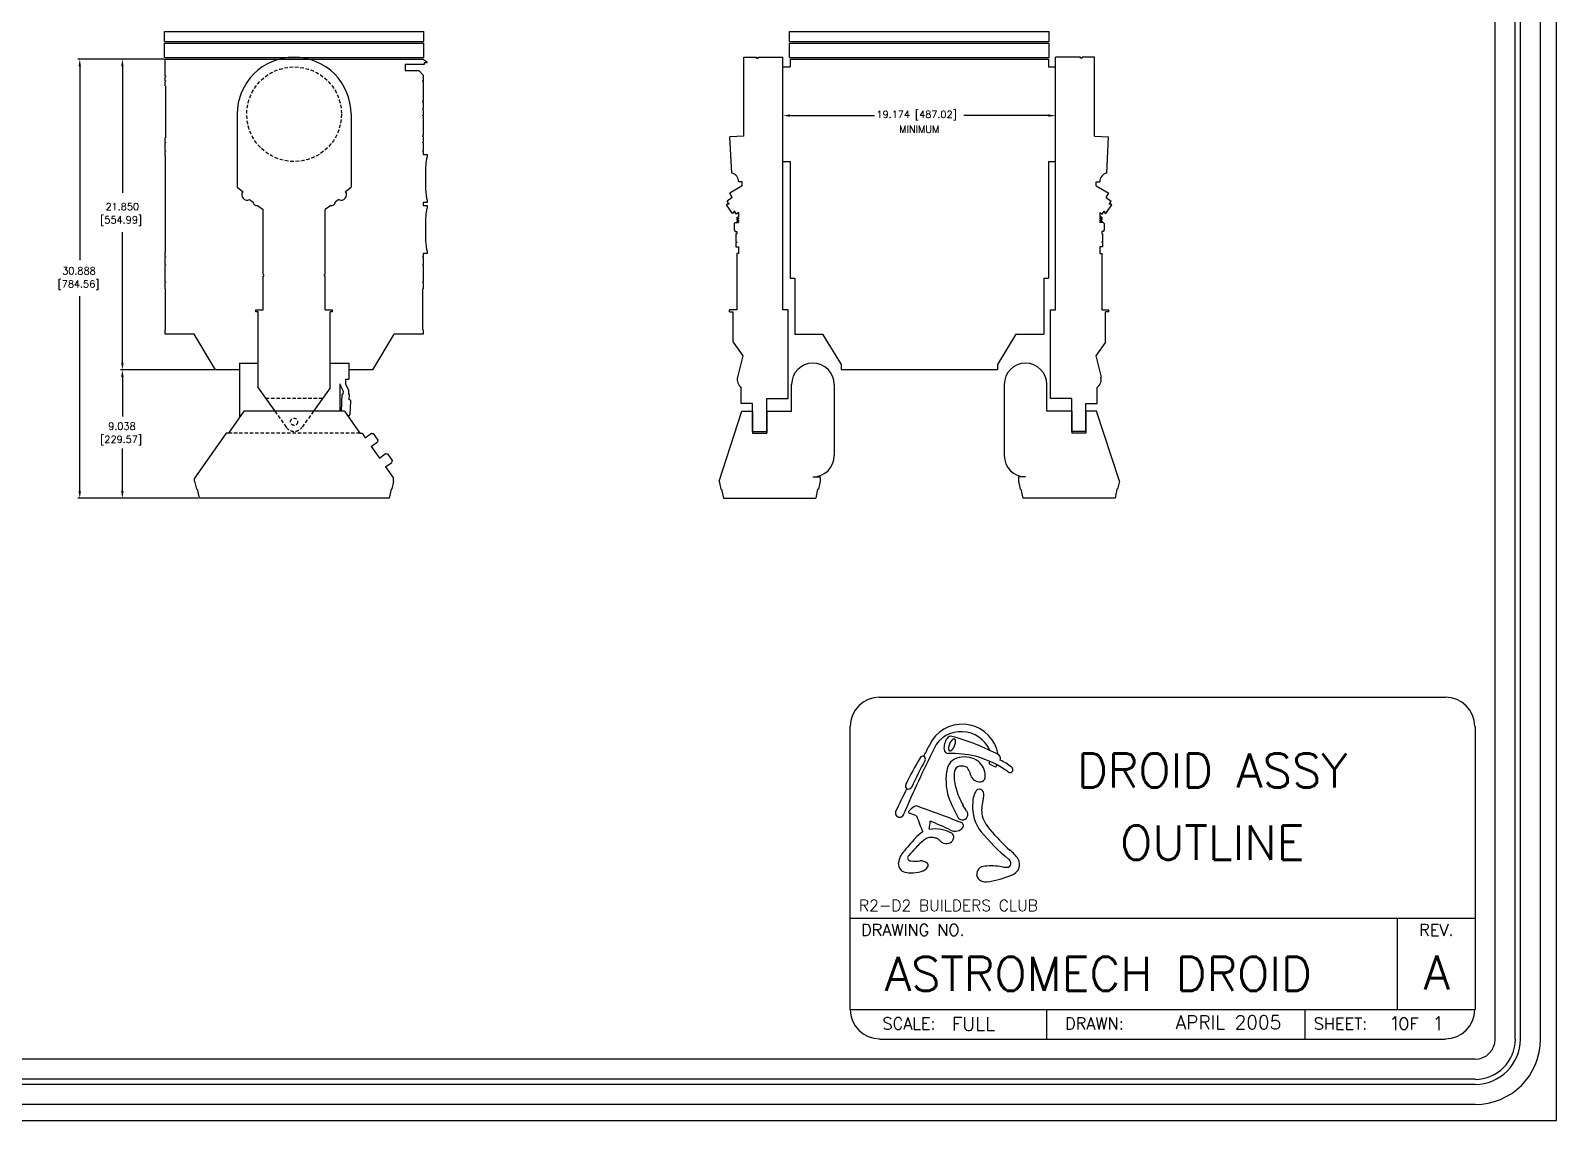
# Model space of a CAD drawing. Extents: x 0 to 198, y 0 to 153.
# Drawn here: x 90.6 to 198, y 0 to 76.7 of the extents above; entities that cross this region are included whole.
import ezdxf
from ezdxf.enums import TextEntityAlignment as Align

# ---------------------------------------------------------------- set-up
doc = ezdxf.new("R2010")
doc.units = 0
doc.linetypes.add('HIDDEN', pattern=[0.375, 0.25, -0.125])
doc.layers.get('0').update_dxf_attribs({"linetype": 'CONTINUOUS'})
for name, color, linetype in [('BODY_OUTLINE', 7, 'CONTINUOUS'), ('DIMENSIONS', 1, 'CONTINUOUS'), ('DOME_OUTLINE', 7, 'CONTINUOUS'), ('FORM', 5, 'CONTINUOUS'), ('OUTER_ANKLE_OUTLINE', 7, 'CONTINUOUS'), ('OUTER_FOOT_OUTLINE', 7, 'CONTINUOUS'), ('OUTER_LEG_OUTLINE', 7, 'CONTINUOUS')]:
    doc.layers.add(name, color=color, linetype=linetype)
doc.styles.get("Standard").update_dxf_attribs({"font": 'simplex.shx'})

msp = doc.modelspace()

# ---------------------------------------------------------------- linework, layer by layer
for p, q in [((198, 0), (198, 153)), ((0, 0), (198, 0))]:
    msp.add_line(p, q)
at = {"layer": 'BODY_OUTLINE'}
for p, q in [((100.09, 74.67), (118.26, 74.67)), ((100.09, 73.49), (100.09, 74.67)), ((118.32, 74.3), (116.99, 74.3)), ((116.99, 74.3), (116.99, 73.87)), ((118.26, 74.67), (118.51, 74.49)), ((118.51, 74.42), (118.32, 74.42)), ((118.32, 74.42), (118.32, 74.3)), ((118.51, 74.49), (118.51, 74.42)), ((143.57, 67.47), (143.57, 74.13)), ((143.57, 74.13), (144.07, 74.13)), ((144.07, 74.67), (162.25, 74.67)), ((144.07, 74.67), (144.07, 74.13)), ((162.25, 74.67), (162.25, 74.13)), ((162.25, 74.13), (162.75, 74.13)), ((162.75, 67.47), (162.75, 74.13)), ((100.09, 73.49), (100.13, 73.49)), ((100.13, 73.43), (100.09, 73.43)), ((100.09, 73.16), (100.09, 73.43)), ((100.09, 73.16), (100.13, 73.16)), ((100.09, 72.8), (100.09, 73.1)), ((100.13, 73.1), (100.09, 73.1)), ((100.13, 73.49), (100.13, 73.43)), ((100.13, 73.16), (100.13, 73.1)), ((116.99, 73.87), (117.95, 73.87)), ((117.95, 73.87), (118.26, 73.55)), ((118.26, 73.16), (118.2, 73.16)), ((118.2, 73.16), (118.2, 73.1)), ((118.2, 73.1), (118.26, 73.1)), ((118.26, 73.55), (118.26, 73.16)), ((118.26, 73.1), (118.26, 71.73)), ((100.09, 72.8), (100.13, 72.8)), ((100.13, 72.8), (100.13, 69.14)), ((118.26, 71.73), (118.2, 71.73)), ((118.2, 71.73), (118.2, 71.66)), ((118.2, 71.66), (118.26, 71.66)), ((118.22, 71.14), (118.22, 71.2)), ((118.22, 71.2), (118.26, 71.2)), ((118.26, 71.14), (118.22, 71.14)), ((118.26, 71.66), (118.26, 71.2)), ((118.26, 71.14), (118.26, 70.74)), ((118.22, 70.74), (118.26, 70.74)), ((118.22, 70.68), (118.22, 70.74)), ((118.26, 70.68), (118.22, 70.68)), ((118.26, 70.68), (118.26, 69.3)), ((100.13, 69.14), (100.09, 69.14)), ((100.09, 68.84), (100.09, 69.14)), ((100.09, 68.84), (100.13, 68.84)), ((100.09, 68.25), (100.09, 68.78)), ((100.13, 68.78), (100.09, 68.78)), ((100.13, 68.84), (100.13, 68.78)), ((118.22, 69.24), (118.22, 69.3)), ((118.22, 69.3), (118.26, 69.3)), ((118.26, 69.24), (118.22, 69.24)), ((118.22, 68.78), (118.22, 68.84)), ((118.22, 68.84), (118.26, 68.84)), ((118.26, 68.78), (118.22, 68.78)), ((118.26, 69.24), (118.26, 68.84)), ((118.26, 68.78), (118.26, 68.25)), ((100.09, 68.25), (100.13, 68.25)), ((100.09, 67.89), (100.09, 68.19)), ((100.13, 68.19), (100.09, 68.19)), ((100.13, 67.89), (100.09, 67.89)), ((100.13, 68.25), (100.13, 68.19)), ((100.13, 61.07), (100.13, 67.89)), ((118.22, 68.19), (118.22, 68.25)), ((118.22, 68.25), (118.26, 68.25)), ((118.26, 68.19), (118.22, 68.19)), ((118.26, 68.19), (118.26, 67.97)), ((118.26, 67.97), (118.54, 67.97)), ((118.5, 67.63), (118.51, 67.68)), ((118.51, 67.68), (118.52, 67.72)), ((118.52, 67.72), (118.53, 67.76)), ((118.53, 67.77), (118.54, 67.78)), ((118.53, 67.76), (118.53, 67.77)), ((118.54, 67.97), (118.54, 67.78)), ((118.54, 67.78), (118.54, 67.78)), ((118.45, 67.11), (118.46, 67.21)), ((118.45, 67), (118.45, 67.11)), ((118.45, 66.89), (118.45, 67)), ((118.45, 66.78), (118.45, 66.89)), ((118.45, 65.78), (118.45, 66.78)), ((118.46, 67.21), (118.47, 67.31)), ((118.47, 67.4), (118.48, 67.49)), ((118.47, 67.31), (118.47, 67.4)), ((118.48, 67.49), (118.49, 67.56)), ((118.49, 67.56), (118.5, 67.63)), ((143.57, 67.47), (144.07, 67.47)), ((144.07, 67.47), (144.07, 59.26)), ((162.25, 67.47), (162.25, 59.26)), ((162.25, 67.47), (162.75, 67.47)), ((118.45, 65.67), (118.45, 65.78)), ((118.45, 65.56), (118.45, 65.67)), ((118.45, 65.45), (118.45, 65.56)), ((118.54, 64.59), (118.26, 64.59)), ((118.26, 64.59), (118.26, 64.37)), ((118.46, 65.35), (118.45, 65.45)), ((118.47, 65.25), (118.46, 65.35)), ((118.48, 65.16), (118.47, 65.25)), ((118.48, 65.07), (118.48, 65.16)), ((118.49, 65), (118.48, 65.07)), ((118.5, 64.93), (118.49, 65)), ((118.51, 64.88), (118.5, 64.93)), ((118.52, 64.84), (118.51, 64.88)), ((118.53, 64.81), (118.52, 64.84)), ((118.53, 64.79), (118.53, 64.81)), ((118.54, 64.78), (118.53, 64.79)), ((118.54, 64.78), (118.54, 64.59)), ((118.54, 64.78), (118.54, 64.78)), ((118.26, 64.37), (118.54, 64.37)), ((118.45, 63.51), (118.46, 63.61)), ((118.45, 63.4), (118.45, 63.51)), ((118.45, 63.29), (118.45, 63.4)), ((118.46, 63.61), (118.47, 63.71)), ((118.47, 63.8), (118.48, 63.89)), ((118.47, 63.71), (118.47, 63.8)), ((118.48, 63.89), (118.49, 63.96)), ((118.49, 63.96), (118.5, 64.03)), ((118.5, 64.03), (118.51, 64.08)), ((118.51, 64.08), (118.52, 64.12)), ((118.52, 64.12), (118.53, 64.16)), ((118.53, 64.17), (118.54, 64.18)), ((118.53, 64.16), (118.53, 64.17)), ((118.54, 64.37), (118.54, 64.37)), ((118.54, 64.37), (118.54, 64.18)), ((118.54, 64.18), (118.54, 64.18)), ((118.45, 63.18), (118.45, 63.29)), ((118.45, 62.18), (118.45, 63.18)), ((118.45, 62.07), (118.45, 62.18)), ((118.45, 61.96), (118.45, 62.07)), ((118.45, 61.85), (118.45, 61.96)), ((118.46, 61.75), (118.45, 61.85)), ((118.47, 61.65), (118.46, 61.75)), ((118.48, 61.56), (118.47, 61.65)), ((118.48, 61.47), (118.48, 61.56)), ((118.49, 61.4), (118.48, 61.47)), ((118.5, 61.33), (118.49, 61.4)), ((118.51, 61.28), (118.5, 61.33)), ((118.52, 61.24), (118.51, 61.28)), ((118.53, 61.21), (118.52, 61.24)), ((118.53, 61.19), (118.53, 61.21)), ((100.09, 60.77), (100.09, 61.07)), ((100.09, 61.07), (100.13, 61.07)), ((100.09, 60.77), (100.13, 60.77)), ((100.09, 60.21), (100.09, 60.71)), ((100.13, 60.71), (100.09, 60.71)), ((100.09, 60.21), (100.13, 60.21)), ((100.09, 59.01), (100.09, 60.15)), ((100.13, 60.15), (100.09, 60.15)), ((100.13, 60.77), (100.13, 60.71)), ((100.13, 60.21), (100.13, 60.15)), ((118.22, 60.71), (118.22, 60.77)), ((118.22, 60.77), (118.26, 60.77)), ((118.26, 60.71), (118.22, 60.71)), ((118.22, 60.21), (118.26, 60.21)), ((118.22, 60.15), (118.22, 60.21)), ((118.26, 60.15), (118.22, 60.15)), ((118.26, 60.99), (118.26, 60.77)), ((118.54, 60.99), (118.26, 60.99)), ((118.26, 60.71), (118.26, 60.21)), ((118.26, 60.15), (118.26, 59.01)), ((118.54, 61.18), (118.53, 61.19)), ((118.54, 61.18), (118.54, 60.99)), ((118.54, 61.18), (118.54, 61.18)), ((144.07, 59.26), (144.4, 59.26)), ((144.4, 59.26), (144.4, 55.32)), ((161.93, 59.26), (161.93, 55.32)), ((161.93, 59.26), (162.25, 59.26)), ((100.09, 59.01), (100.13, 59.01)), ((100.13, 58.95), (100.09, 58.95)), ((100.09, 58.51), (100.09, 58.95)), ((100.13, 58.51), (100.09, 58.51)), ((100.13, 59.01), (100.13, 58.95)), ((100.13, 55.64), (100.13, 58.51)), ((118.22, 59.01), (118.26, 59.01)), ((118.22, 58.95), (118.22, 59.01)), ((118.26, 58.95), (118.22, 58.95)), ((118.22, 55.64), (118.22, 58.51)), ((118.22, 58.51), (118.26, 58.51)), ((118.26, 58.95), (118.26, 58.51)), ((100.09, 55.32), (100.09, 55.64)), ((100.09, 55.64), (100.13, 55.64)), ((102.13, 55.32), (100.09, 55.32)), ((103.63, 52.82), (102.13, 55.32)), ((114.72, 52.82), (116.22, 55.32)), ((118.26, 55.32), (116.22, 55.32)), ((118.26, 55.64), (118.22, 55.64)), ((118.26, 55.64), (118.26, 55.32)), ((144.4, 55.32), (146.36, 55.32)), ((146.36, 55.32), (147.66, 53.2)), ((159.96, 55.32), (158.66, 53.2)), ((159.96, 55.32), (161.93, 55.32)), ((105.33, 52.82), (103.63, 52.82)), ((114.72, 52.82), (113.02, 52.82)), ((147.66, 53.2), (147.66, 52.82)), ((158.66, 52.82), (147.66, 52.82)), ((158.66, 53.2), (158.66, 52.82))]:
    msp.add_line(p, q, dxfattribs=at)
at = {"layer": 'BODY_OUTLINE', "linetype": 'HIDDEN'}
msp.add_circle((109.17, 70.8), 3.33, dxfattribs=at)
at = {"layer": 'DIMENSIONS'}
for p, q in [((100.02, 74.67), (93.96, 74.67)), ((94.09, 74.17), (94.09, 60.54)), ((100.02, 74.67), (96.96, 74.67)), ((97.09, 74.17), (97.09, 65.26)), ((144.07, 70.7), (150.02, 70.7)), ((162.25, 70.7), (156.3, 70.7)), ((97.09, 53.32), (97.09, 62.49)), ((94.09, 44.28), (94.09, 58)), ((103.57, 52.82), (96.96, 52.82)), ((103.57, 52.82), (96.96, 52.82)), ((97.09, 52.32), (97.09, 49.54)), ((97.09, 44.28), (97.09, 47.27)), ((102.42, 43.78), (93.96, 43.78)), ((102.42, 43.78), (96.96, 43.78))]:
    msp.add_line(p, q, dxfattribs=at)
for points in [[(94, 74.17), (94.17, 74.17), (94.09, 74.67)], [(97, 74.17), (97.17, 74.17), (97.09, 74.67)], [(144.07, 70.79), (144.07, 70.62), (143.57, 70.7)], [(162.25, 70.79), (162.25, 70.62), (162.75, 70.7)], [(97, 53.32), (97.17, 53.32), (97.09, 52.82)], [(97, 52.32), (97.17, 52.32), (97.09, 52.82)], [(94, 44.28), (94.17, 44.28), (94.09, 43.78)], [(97, 44.28), (97.17, 44.28), (97.09, 43.78)]]:
    msp.add_solid(points, dxfattribs=at)
at = {"layer": 'DOME_OUTLINE'}
for p, q in [((100.05, 76.61), (118.3, 76.61)), ((100.05, 75.92), (100.05, 76.61)), ((118.3, 75.92), (118.3, 76.61)), ((144.04, 76.61), (162.29, 76.61)), ((144.04, 75.92), (144.04, 76.61)), ((162.29, 75.92), (162.29, 76.61)), ((100.05, 75.92), (118.3, 75.92)), ((100.05, 75.8), (118.3, 75.8)), ((100.05, 74.8), (100.05, 75.8)), ((118.3, 74.8), (118.3, 75.8)), ((144.04, 75.92), (162.29, 75.92)), ((144.04, 75.8), (162.29, 75.8)), ((144.04, 74.8), (144.04, 75.8)), ((162.29, 74.8), (162.29, 75.8)), ((100.05, 74.8), (118.3, 74.8)), ((144.04, 74.8), (162.29, 74.8))]:
    msp.add_line(p, q, dxfattribs=at)
at = {"layer": 'FORM'}
for p, q in [((193.69, 5.73), (193.69, 137.14)), ((195.1, 5.73), (195.1, 137.14)), ((195.46, 5.73), (195.46, 137.14)), ((196.87, 5.73), (196.87, 137.14)), ((192.27, 4.31), (5.73, 4.31)), ((192.27, 2.9), (5.73, 2.9)), ((192.27, 2.54), (5.73, 2.54)), ((192.27, 1.12), (5.73, 1.12))]:
    msp.add_line(p, q, dxfattribs=at)
at = {"layer": 'FORM', "linetype": 'CONTINUOUS'}
for p, q in [((150.37, 29.79), (190.19, 29.79)), ((148.3, 7.81), (148.3, 27.72)), ((192.27, 27.72), (192.27, 7.81)), ((148.3, 14.24), (192.27, 14.24)), ((186.79, 14.24), (186.79, 7.81)), ((148.3, 7.81), (192.27, 7.81)), ((162.12, 7.81), (162.12, 5.73)), ((180.29, 7.78), (180.29, 5.71)), ((150.37, 5.73), (190.19, 5.73))]:
    msp.add_line(p, q, dxfattribs=at)
at = {"layer": 'FORM', "color": 1}
msp.add_polyline3d([(155.65, 26.84, 0), (155.64, 26.84, 0), (155.63, 26.84, 0), (155.62, 26.84, 0), (155.61, 26.84, 0), (155.6, 26.84, 0), (155.59, 26.84, 0), (155.58, 26.84, 0), (155.57, 26.83, 0), (155.56, 26.83, 0), (155.54, 26.82, 0), (155.53, 26.82, 0), (155.52, 26.81, 0), (155.51, 26.8, 0), (155.5, 26.79, 0), (155.49, 26.78, 0), (155.47, 26.77, 0), (155.46, 26.75, 0), (155.45, 26.74, 0), (155.44, 26.73, 0), (155.42, 26.71, 0), (155.41, 26.7, 0), (155.4, 26.68, 0), (155.39, 26.67, 0), (155.38, 26.65, 0), (155.37, 26.63, 0), (155.35, 26.61, 0), (155.34, 26.59, 0), (155.33, 26.58, 0), (155.32, 26.56, 0), (155.31, 26.54, 0), (155.3, 26.52, 0), (155.29, 26.5, 0), (155.29, 26.48, 0), (155.28, 26.46, 0), (155.27, 26.43, 0), (155.26, 26.41, 0), (155.26, 26.39, 0), (155.25, 26.37, 0), (155.24, 26.35, 0), (155.24, 26.33, 0), (155.23, 26.31, 0), (155.23, 26.29, 0), (155.22, 26.27, 0), (155.22, 26.25, 0), (155.22, 26.23, 0), (155.22, 26.22, 0), (155.22, 26.2, 0), (155.22, 26.18, 0), (155.22, 26.16, 0), (155.22, 26.15, 0), (155.22, 26.13, 0), (155.22, 26.12, 0), (155.22, 26.1, 0), (155.22, 26.09, 0), (155.23, 26.08, 0), (155.23, 26.07, 0), (155.24, 26.06, 0), (155.24, 26.05, 0), (155.25, 26.04, 0), (155.25, 26.03, 0), (155.26, 26.02, 0), (155.27, 26.02, 0), (155.28, 26.01, 0), (155.28, 26.01, 0), (155.29, 26, 0), (155.3, 26, 0), (155.31, 26, 0), (155.32, 26, 0), (155.33, 26, 0), (155.34, 26, 0), (155.35, 26.01, 0), (155.36, 26.01, 0), (155.37, 26.02, 0), (155.38, 26.02, 0), (155.4, 26.03, 0), (155.41, 26.04, 0), (155.42, 26.04, 0), (155.43, 26.05, 0), (155.44, 26.06, 0), (155.46, 26.08, 0), (155.47, 26.09, 0), (155.48, 26.1, 0), (155.49, 26.11, 0), (155.51, 26.13, 0), (155.52, 26.14, 0), (155.53, 26.16, 0), (155.54, 26.18, 0), (155.55, 26.19, 0), (155.56, 26.21, 0), (155.57, 26.23, 0), (155.59, 26.25, 0), (155.6, 26.27, 0), (155.61, 26.29, 0), (155.62, 26.31, 0), (155.63, 26.33, 0), (155.63, 26.35, 0), (155.64, 26.37, 0), (155.65, 26.39, 0), (155.66, 26.41, 0), (155.67, 26.43, 0), (155.67, 26.45, 0), (155.68, 26.47, 0), (155.69, 26.49, 0), (155.69, 26.51, 0), (155.7, 26.53, 0), (155.7, 26.55, 0), (155.71, 26.57, 0), (155.71, 26.59, 0), (155.71, 26.61, 0), (155.71, 26.63, 0), (155.71, 26.64, 0), (155.71, 26.66, 0), (155.71, 26.68, 0), (155.71, 26.69, 0), (155.71, 26.71, 0), (155.71, 26.72, 0), (155.71, 26.74, 0), (155.71, 26.75, 0), (155.7, 26.76, 0), (155.7, 26.78, 0), (155.69, 26.79, 0), (155.69, 26.8, 0), (155.68, 26.8, 0), (155.68, 26.81, 0), (155.67, 26.82, 0), (155.66, 26.83, 0), (155.66, 26.83, 0), (155.65, 26.84, 0)], dxfattribs=at)
at = {"layer": 'FORM', "linetype": 'CONTINUOUS'}
for centre, start, end in [((150.37, 27.72), 90, 180), ((190.19, 27.72), 0, 90), ((150.37, 7.81), 180, 270), ((190.19, 7.81), 270, 0)]:
    msp.add_arc(centre, 2.07, start, end, dxfattribs=at)
at = {"layer": 'FORM', "color": 7}
for centre, radius, start, end in [((156.19, 25.32), 2.56, 18.2326, 154.6361), ((156.05, 25.33), 2.03, 85.4854, 155.5007), ((156.14, 25.18), 2.17, 23.4687, 88.1516), ((240.15, -16.53), 95.97, 153.5831, 156.6069), ((226.29, -11.54), 81.76, 152.341, 152.9694), ((156.96, 25.58), 1.75, 5.638, 17.7915), ((156.16, 24.48), 1.07, 99.8697, 175.5952), ((156.08, 24.5), 0.442, 100.0375, 170.9848), ((156.35, 23.9), 1.68, 54.1043, 102.9674), ((156.09, 23.87), 1.07, 68.785, 94.7421), ((155.94, 24.28), 0.802, 20.1831, 47.8338), ((156.44, 24.23), 1.36, 0.8907, 49.1139), ((158.15, 25.12), 0.0657, 157.3748, 243.1832), ((157.06, 25.66), 1.15, 333.247, 339.1268), ((159.67, 27.93), 3.26, 241.5397, 249.3399), ((158.54, 24.91), 0.0361, 246.7424, 343.5507), ((156.96, 25.58), 1.75, 336.9972, 341.1119), ((159.34, 23.99), 4.3, 172.3003, 200.1263), ((158.16, 24.2), 2.55, 171.5259, 197.4947), ((154.58, 23.57), 2.33, 14.2811, 24.9473), ((157.39, 24.47), 0.644, 210.2865, 287.2592), ((157.45, 24.19), 0.363, 291.9673, 10.2011), ((227.21, -14.2), 83.81, 153.3711, 154.604), ((161.09, 24.9), 5.56, 195.3231, 209.2908), ((158.53, 22.33), 1.61, 149.9608, 183.0164), ((157.4, 23), 0.306, 69.7642, 151.8988), ((157.36, 22.98), 0.339, 357.6694, 65.2511), ((160.21, 21.84), 2.66, 162.8186, 185.355), ((156.56, 22.91), 1.14, 345.3619, 2.6057), ((151.78, 21.64), 0.302, 161.1287, 346.893), ((152.49, 21.71), 0.0845, 120.5491, 251.4839), ((154.06, 20.17), 2.29, 124.2548, 135.0129), ((141.12, -9.91), 33.52, 69.2866, 70.2231), ((152.95, 21.88), 0.25, 76.4452, 134.3635), ((125.43, -56.22), 83.05, 68.3272, 70.6061), ((162.42, 25.19), 7.59, 200.6463, 210.0465), ((156.2, 21.53), 0.381, 201.5645, 38.0941), ((151.95, 19.3), 5.16, 28.4319, 33.8655), ((159.72, 22.05), 2.81, 175.9752, 218.045), ((159.91, 22.1), 2.41, 192.3535, 222.302), ((163.2, 24.67), 10.72, 197.5192, 203.9815), ((150.68, 21.25), 3.26, 346.5241, 356.715), ((154.26, 17.48), 3.03, 81.0168, 97.6796), ((141.12, -9.91), 33.52, 64.8574, 67.5151), ((154.45, 18.68), 1.81, 58.748, 81.1062), ((155.67, 21.04), 0.684, 243.4858, 285.1066), ((155.77, 20.95), 0.57, 277.7873, 324.4296), ((156.04, 20.74), 0.226, 325.5245, 75.3405), ((168.22, 28.8), 13.08, 219.5063, 228.4276), ((167.17, 6.75), 19.39, 137.4564, 141.4055), ((154.58, 18.39), 2.25, 121.505, 139.0958), ((155.89, 16.64), 3.91, 126.6804, 139.7871), ((154.01, 19.14), 0.775, 90, 125.5975), ((154.09, 19.46), 0.458, 63.4627, 100.742), ((154.13, 19.22), 0.676, 50.0038, 75.5417), ((155.34, 20.42), 1.03, 221.1819, 237.6838), ((155.07, 20.32), 0.829, 250.0839, 281.7545), ((155.19, 19.89), 0.383, 277.7057, 342.6988), ((155.28, 19.94), 0.316, 329.1857, 69.5272), ((168.63, 29.53), 14.44, 219.6028, 230.5002), ((153.11, 17.94), 1.43, 140.5469, 175.5193), ((152.53, 18.49), 0.188, 124.2549, 201.2233), ((152.58, 18.51), 0.246, 201.8253, 267.1645), ((159.43, 12.53), 9.3, 134.541, 138.9147), ((152.89, 20.45), 2.21, 261.666, 278.334), ((153.23, 17.46), 0.806, 52.9907, 91.7489), ((159.17, 18.03), 0.444, 12.0254, 52.1436), ((158.13, 17.09), 2.38, 32.9711, 53.7284), ((159.42, 18.03), 0.797, 287.7475, 27.3521), ((152.1, 18.05), 0.41, 178.8843, 204.47), ((152.22, 17.99), 0.511, 192.6455, 248.2224), ((152.44, 18.41), 0.983, 245.4026, 275.4098), ((152.42, 21.17), 3.75, 271.6993, 283.3954), ((153.1, 18.33), 0.825, 283.5752, 324.5897), ((153.57, 17.94), 0.219, 337.1416, 47.565), ((157.76, 17.33), 0.56, 88.4325, 186.6263), ((157.84, 17.45), 0.67, 195.7266, 285.3807), ((158.23, 12.84), 5.07, 81.4266, 95.2081), ((157.05, 23.37), 6.64, 278.3733, 293.1521), ((159.28, 19.19), 1.37, 257.5181, 277.231), ((159.36, 18.07), 0.252, 292.2603, 12.8674)]:
    msp.add_arc(centre, radius, start, end, dxfattribs=at)
at = {"layer": 'FORM', "color": 5}
for centre, radius, start, end in [((156.15, 26.18), 1.25, 145.6086, 184.3667), ((155.38, 26.72), 0.309, 75.2447, 147.693), ((151.69, 12.57), 14.93, 61.6372, 75.392), ((155.19, 26.11), 0.284, 183.998, 273.3138), ((155.14, 16.06), 9.77, 78.393, 89.648), ((168.51, 16.12), 17.94, 148.4149, 155.1985), ((171.98, 14.9), 21.16, 150.4088, 156.2074), ((153.4, 25.43), 0.198, 335.3232, 152.6722), ((155.04, 18.32), 7.6, 54.9325, 74.1529), ((158.5, 25.46), 0.378, 342.6983, 41.6728), ((157.04, 21.43), 4.32, 52.7669, 65.0636), ((159.54, 24.69), 0.212, 227.6203, 57.4121), ((152.42, 23.54), 0.226, 152.1811, 330.991)]:
    msp.add_arc(centre, radius, start, end, dxfattribs=at)
at = {"layer": 'FORM'}
for radius in [4.61, 3.19, 2.84, 1.42]:
    msp.add_arc((192.27, 5.73), radius, 270, 0, dxfattribs=at)
at = {"layer": 'OUTER_ANKLE_OUTLINE'}
for p, q in [((140.32, 57.03), (139.81, 57.03)), ((139.81, 56.9), (139.81, 57.03)), ((143.93, 57.03), (143.57, 57.03)), ((143.93, 50.8), (143.93, 57.03)), ((162.39, 50.8), (162.39, 57.03)), ((162.39, 57.03), (162.75, 57.03)), ((166, 57.03), (166.51, 57.03)), ((166.51, 56.9), (166.51, 57.03)), ((139.81, 56.9), (140.06, 56.9)), ((140.06, 54.77), (140.06, 56.9)), ((166.26, 54.77), (166.26, 56.9)), ((166.51, 56.9), (166.26, 56.9)), ((140.06, 54.77), (140.74, 53.79)), ((166.26, 54.77), (165.58, 53.79)), ((140.64, 50.44), (140.64, 51.57)), ((165.68, 50.44), (165.68, 51.57)), ((142.43, 48.48), (142.43, 50.8)), ((142.43, 50.8), (143.93, 50.8)), ((163.89, 50.8), (162.39, 50.8)), ((163.89, 48.48), (163.89, 50.8)), ((141.43, 50.44), (140.64, 50.44)), ((141.43, 48.48), (141.43, 50.44)), ((164.89, 48.48), (164.89, 50.44)), ((164.89, 50.44), (165.68, 50.44)), ((141.43, 48.48), (142.43, 48.48)), ((164.89, 48.48), (163.89, 48.48))]:
    msp.add_line(p, q, dxfattribs=at)
at = {"layer": 'OUTER_FOOT_OUTLINE'}
for p, q in [((144.18, 49.91), (144.18, 51.78)), ((147.18, 51.78), (147.18, 46.78)), ((159.14, 51.78), (159.14, 46.78)), ((162.14, 49.91), (162.14, 51.78)), ((139.08, 44.97), (140.68, 49.91)), ((140.68, 49.91), (141.43, 49.91)), ((141.43, 49.91), (141.43, 48.35)), ((142.43, 49.91), (142.43, 48.35)), ((142.43, 49.91), (144.18, 49.91)), ((163.89, 49.91), (162.14, 49.91)), ((163.89, 49.91), (163.89, 48.35)), ((164.89, 49.91), (164.89, 48.35)), ((165.64, 49.91), (164.89, 49.91)), ((167.24, 44.97), (165.64, 49.91)), ((141.43, 48.35), (142.43, 48.35)), ((164.89, 48.35), (163.89, 48.35)), ((145.68, 45.28), (146.18, 45.28)), ((146.18, 45.28), (146.18, 44.97)), ((160.64, 45.28), (160.14, 45.28)), ((160.14, 45.28), (160.14, 44.97)), ((139.08, 44.97), (139.2, 44.41)), ((139.2, 44.41), (139.25, 44.41)), ((139.25, 44.41), (139.38, 43.78)), ((146.01, 44.41), (145.88, 43.78)), ((146.01, 44.41), (146.06, 44.41)), ((146.18, 44.97), (146.06, 44.41)), ((160.14, 44.97), (160.26, 44.41)), ((160.31, 44.41), (160.26, 44.41)), ((160.31, 44.41), (160.44, 43.78)), ((167.07, 44.41), (166.94, 43.78)), ((167.12, 44.41), (167.07, 44.41)), ((167.24, 44.97), (167.12, 44.41)), ((139.38, 43.78), (145.88, 43.78)), ((166.94, 43.78), (160.44, 43.78))]:
    msp.add_line(p, q, dxfattribs=at)
for centre, start, end in [((145.68, 51.78), 0, 180), ((160.64, 51.78), 0, 180), ((145.68, 46.78), 270, 0), ((160.64, 46.78), 180, 270)]:
    msp.add_arc(centre, 1.5, start, end, dxfattribs=at)
at = {"layer": 'OUTER_LEG_OUTLINE'}
for p, q in [((140.82, 69.25), (140.82, 74.81)), ((140.82, 74.81), (141.7, 74.81)), ((141.7, 74.75), (141.7, 74.81)), ((141.7, 74.75), (141.82, 74.75)), ((141.82, 74.81), (143.57, 74.81)), ((141.82, 74.75), (141.82, 74.81)), ((143.57, 57.03), (143.57, 74.81)), ((162.75, 57.03), (162.75, 74.81)), ((164.5, 74.81), (162.75, 74.81)), ((164.5, 74.75), (164.5, 74.81)), ((164.62, 74.75), (164.5, 74.75)), ((164.62, 74.75), (164.62, 74.81)), ((165.5, 74.81), (164.62, 74.81)), ((165.5, 69.25), (165.5, 74.81)), ((105.16, 70.8), (105.16, 65.66)), ((113.19, 70.8), (113.19, 65.66)), ((140.82, 69.25), (139.84, 69.2)), ((139.97, 66.66), (139.84, 69.2)), ((165.5, 69.25), (166.48, 69.2)), ((166.35, 66.66), (166.48, 69.2)), ((105.16, 65.66), (105.56, 65.36)), ((112.79, 65.36), (113.19, 65.66)), ((140.7, 65.77), (139.82, 65.25)), ((140.7, 66.05), (140.46, 66.05)), ((140.7, 65.77), (140.7, 66.05)), ((165.62, 66.05), (165.86, 66.05)), ((165.62, 65.77), (165.62, 66.05)), ((165.62, 65.77), (166.5, 65.25)), ((106.04, 64.8), (106.28, 64.62)), ((112.31, 64.8), (112.06, 64.62)), ((139.7, 64.51), (139.6, 64.43)), ((140.03, 63.82), (139.6, 64.43)), ((140, 64.94), (139.65, 64.69)), ((139.79, 64.49), (139.65, 64.69)), ((139.74, 64.45), (139.7, 64.51)), ((139.79, 64.49), (139.74, 64.45)), ((140, 64.94), (139.82, 65.25)), ((166.29, 63.82), (166.72, 64.43)), ((166.32, 64.94), (166.5, 65.25)), ((166.32, 64.94), (166.67, 64.69)), ((166.53, 64.49), (166.67, 64.69)), ((166.53, 64.49), (166.58, 64.45)), ((166.58, 64.45), (166.62, 64.51)), ((166.62, 64.51), (166.72, 64.43)), ((106.6, 64.38), (106.99, 64.09)), ((106.99, 59.53), (106.99, 64.09)), ((111.75, 64.38), (111.36, 64.09)), ((111.36, 59.53), (111.36, 64.09)), ((140.13, 63.89), (140.03, 63.82)), ((140.15, 63.98), (140.1, 63.94)), ((140.13, 63.89), (140.1, 63.94)), ((140.29, 63.77), (140.15, 63.98)), ((140.45, 63.88), (140.29, 63.77)), ((140.32, 63.55), (140.45, 63.55)), ((140.32, 63.55), (140.32, 63.49)), ((140.32, 63.49), (140.45, 63.49)), ((140.32, 63.43), (140.45, 63.43)), ((140.32, 63.43), (140.32, 63.36)), ((140.32, 63.36), (140.45, 63.36)), ((140.45, 63.88), (140.45, 63.55)), ((140.45, 63.49), (140.45, 63.43)), ((140.45, 63.36), (140.45, 63.3)), ((165.87, 63.88), (166.03, 63.77)), ((165.87, 63.88), (165.87, 63.55)), ((166, 63.55), (165.87, 63.55)), ((165.87, 63.49), (165.87, 63.43)), ((166, 63.49), (165.87, 63.49)), ((166, 63.43), (165.87, 63.43)), ((165.87, 63.36), (165.87, 63.3)), ((166, 63.36), (165.87, 63.36)), ((166, 63.55), (166, 63.49)), ((166, 63.43), (166, 63.36)), ((166.03, 63.77), (166.17, 63.98)), ((166.17, 63.98), (166.22, 63.94)), ((166.19, 63.89), (166.22, 63.94)), ((166.19, 63.89), (166.29, 63.82)), ((140.14, 63.12), (140.21, 63.18)), ((140.14, 63.12), (140.14, 62.66)), ((140.14, 62.66), (140.21, 62.55)), ((140.21, 63.18), (140.45, 63.18)), ((140.21, 62.55), (140.32, 62.55)), ((140.26, 62.39), (140.26, 61.83)), ((140.26, 62.39), (140.32, 62.39)), ((140.32, 63.3), (140.45, 63.3)), ((140.32, 63.3), (140.32, 63.24)), ((140.32, 63.24), (140.45, 63.24)), ((140.32, 62.55), (140.32, 62.39)), ((140.45, 63.24), (140.45, 63.18)), ((166, 63.3), (165.87, 63.3)), ((165.87, 63.24), (165.87, 63.18)), ((166, 63.24), (165.87, 63.24)), ((166.11, 63.18), (165.87, 63.18)), ((166, 63.3), (166, 63.24)), ((166, 62.55), (166, 62.39)), ((166.11, 62.55), (166, 62.55)), ((166.06, 62.39), (166, 62.39)), ((166.06, 62.39), (166.06, 61.83)), ((166.18, 63.12), (166.11, 63.18)), ((166.18, 62.66), (166.11, 62.55)), ((166.18, 63.12), (166.18, 62.66)), ((140.26, 61.83), (140.32, 61.83)), ((140.26, 61.77), (140.32, 61.77)), ((140.26, 61.77), (140.26, 61.46)), ((140.26, 61.46), (140.45, 61.46)), ((140.32, 61.83), (140.32, 61.77)), ((140.45, 61.46), (140.45, 61.01)), ((166.06, 61.46), (165.87, 61.46)), ((165.87, 61.46), (165.87, 61.01)), ((166, 61.83), (166, 61.77)), ((166.06, 61.83), (166, 61.83)), ((166.06, 61.77), (166, 61.77)), ((166.06, 61.77), (166.06, 61.46)), ((140.32, 61.01), (140.32, 57.03)), ((140.45, 61.01), (140.32, 61.01)), ((165.87, 61.01), (166, 61.01)), ((166, 61.01), (166, 57.03)), ((106.99, 59.53), (107.05, 59.53)), ((106.99, 57.03), (106.99, 59.4)), ((106.99, 59.4), (107.05, 59.4)), ((107.05, 59.4), (107.05, 59.53)), ((111.3, 59.53), (111.36, 59.53)), ((111.3, 59.4), (111.3, 59.53)), ((111.3, 59.4), (111.36, 59.4)), ((111.36, 57.03), (111.36, 59.4)), ((106.47, 56.9), (106.47, 57.03)), ((106.47, 57.03), (106.99, 57.03)), ((111.36, 57.03), (111.88, 57.03)), ((111.88, 56.9), (111.88, 57.03)), ((106.65, 56.9), (106.47, 56.9)), ((106.65, 51.55), (106.65, 56.9)), ((111.7, 51.55), (111.7, 56.9)), ((111.88, 56.9), (111.7, 56.9)), ((140.74, 53.79), (140.37, 52.3)), ((165.58, 53.79), (165.95, 52.3)), ((105.33, 53.28), (105.33, 49.46)), ((105.33, 53.28), (106.65, 53.28)), ((111.7, 53.28), (113.02, 53.28)), ((113.02, 53.28), (113.02, 52.17)), ((106.65, 51.55), (107.82, 49.91)), ((111.7, 51.55), (110.53, 49.91)), ((112.39, 51.82), (112.39, 49.91)), ((112.65, 51.3), (112.46, 51.67)), ((112.79, 52.17), (113.02, 52.17)), ((112.79, 52.17), (112.79, 51.84)), ((113.03, 51.38), (112.79, 51.84)), ((112.5, 49.91), (112.56, 51.1)), ((112.63, 51.1), (112.56, 51.1)), ((112.63, 51.1), (112.65, 51.3)), ((113.01, 51.08), (113.03, 51.38)), ((113.06, 51.08), (113.01, 51.08)), ((113.04, 50.7), (113.06, 51.08)), ((113.11, 50.7), (113.04, 50.7)), ((113.11, 50.7), (113.16, 50.6)), ((113.11, 49.67), (113.16, 50.6)), ((105.64, 49.91), (104.55, 48.35)), ((112.71, 49.91), (105.64, 49.91)), ((112.71, 49.91), (113.8, 48.35)), ((113.05, 49.58), (112.98, 49.58)), ((112.98, 49.53), (112.98, 49.58)), ((113.05, 49.58), (113.11, 49.67)), ((104.39, 48.35), (102.17, 45.19)), ((104.55, 48.35), (104.39, 48.35)), ((113.8, 48.35), (113.95, 48.35)), ((113.95, 48.35), (114.17, 48.04)), ((114.17, 48.04), (114.61, 48.35)), ((114.73, 48.33), (115.06, 47.86)), ((114.6, 47.43), (115.04, 47.74)), ((114.6, 47.43), (115.18, 46.61)), ((115.18, 46.61), (115.61, 46.92)), ((115.61, 46), (116.05, 46.3)), ((115.74, 46.9), (116.07, 46.43)), ((102.17, 44.97), (102.17, 45.19)), ((115.61, 46), (116.17, 45.19)), ((116.17, 44.97), (116.17, 45.19)), ((102.17, 44.97), (102.29, 44.41)), ((102.35, 44.41), (102.29, 44.41)), ((102.35, 44.41), (102.48, 43.78)), ((116, 44.41), (115.87, 43.78)), ((116.05, 44.41), (116, 44.41)), ((116.17, 44.97), (116.05, 44.41)), ((115.87, 43.78), (102.48, 43.78))]:
    msp.add_line(p, q, dxfattribs=at)
at = {"layer": 'OUTER_LEG_OUTLINE', "linetype": 'HIDDEN'}
for p, q in [((111.17, 50.8), (107.18, 50.8)), ((107.82, 49.91), (108.62, 48.77)), ((110.53, 49.91), (109.73, 48.77)), ((113.8, 48.35), (104.55, 48.35))]:
    msp.add_line(p, q, dxfattribs=at)
msp.add_circle((109.17, 49.16), 0.25, dxfattribs=at)
at = {"layer": 'OUTER_LEG_OUTLINE'}
for centre, radius, start, end in [((109.17, 70.8), 4.01, 0, 180), ((139.83, 66.05), 0.625, 0, 77.0923), ((166.49, 66.05), 0.625, 102.9077, 180), ((105.86, 65.13), 0.375, 143, 298.3757), ((106.53, 64.63), 0.25, 181.6822, 284.3178), ((111.81, 64.63), 0.25, 255.6822, 358.3178), ((112.49, 65.13), 0.375, 241.6243, 37), ((112.59, 51.82), 0.2, 180, 227.2813), ((141.04, 52.13), 0.688, 165.967, 234.9322), ((165.28, 52.13), 0.688, 305.0678, 14.033), ((114.7, 48.53), 0.2, 243.7739, 279.6209), ((115.24, 47.76), 0.2, 150.556, 186.4031), ((115.7, 47.1), 0.2, 243.7739, 279.6209), ((116.24, 46.33), 0.2, 150.556, 186.4031)]:
    msp.add_arc(centre, radius, start, end, dxfattribs=at)
at = {"layer": 'OUTER_LEG_OUTLINE', "linetype": 'HIDDEN'}
msp.add_arc((109.17, 49.16), 0.675, 215.3298, 324.6702, dxfattribs=at)

# ---------------------------------------------------------------- texts
at = {"layer": 'DIMENSIONS'}
for s, p in [('19.174 [487.02]', (150.15, 70.54)), ('MINIMUM', (151.75, 69.5)), ('21.850 ', (95.9, 64.05)), ('[554.99]', (95.52, 63.12)), ('[784.56]', (92.52, 58.6)), ('30.888 ', (92.85, 59.53)), ('9.038 ', (96.09, 48.6)), ('[229.57]', (95.52, 47.67))]:
    msp.add_text(s, height=0.5, dxfattribs=at).set_placement(p)
at = {"layer": 'FORM'}
for s, p in [('DROID ASSY', (173.78, 23.43)), ('OUTLINE', (173.78, 18.35))]:
    msp.add_text(s, height=2.4, dxfattribs=at).set_placement(p, align=Align.CENTER)
at = {"layer": 'FORM', "color": 7}
msp.add_text('R2-D2 BUILDERS CLUB', height=0.7938, dxfattribs=at).set_placement((148.92, 14.73))
at = {"layer": 'FORM', "linetype": 'CONTINUOUS'}
for s, height, p in [('DRAWING NO.', 0.8296, (149.06, 12.99)), ('SCALE:', 0.83, (150.57, 6.41)), ('DRAWN:', 0.83, (163.42, 6.41)), ('SHEET:   OF', 0.8296, (180.92, 6.4))]:
    msp.add_text(s, height=height, dxfattribs=at).set_placement(p)
msp.add_text('REV.', height=0.83, dxfattribs=at).set_placement((189.55, 12.99), align=Align.CENTER)
at = {"layer": 'FORM'}
for s, height, p in [('ASTROMECH DROID', 2.4005, (150.74, 9.12)), ('A', 2.4, (188.65, 9.21)), ('FULL', 0.96, (155.45, 6.32)), ('1   1', 0.96, (186.22, 6.35))]:
    msp.add_text(s, height=height, dxfattribs=at).set_placement(p)
msp.add_text('APRIL 2005', height=0.96, dxfattribs=at).set_placement((178.64, 6.42), align=Align.RIGHT)

doc.saveas('drawing.dxf')
